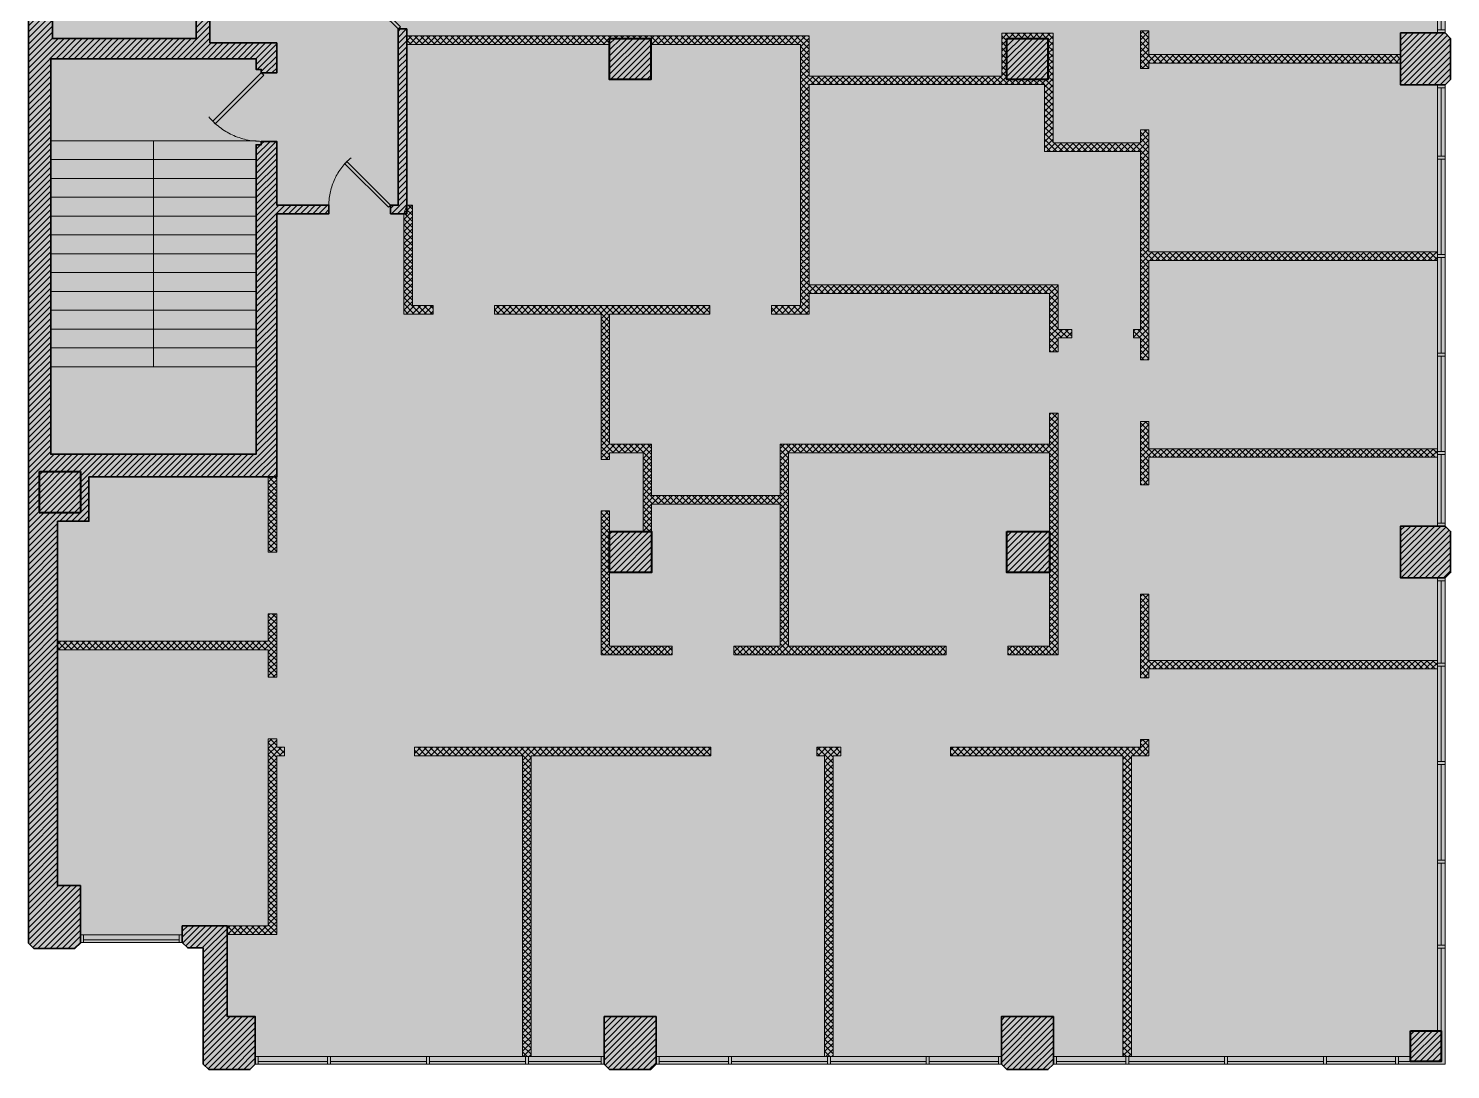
# Model space of a CAD drawing. Header units: inches. Extents: x 2034 to 5296, y 527 to 1995.
# Drawn here: x 4434 to 5265, y 527 to 1135 of the extents above; entities that cross this region are included whole.
import ezdxf

# ---------------------------------------------------------------- set-up
doc = ezdxf.new("R2010")
doc.units = ezdxf.units.IN
doc.header["$LTSCALE"] = 5
doc.header["$MEASUREMENT"] = 0
doc.linetypes.add('HIDDEN', pattern=[0.375, 0.25, -0.125])
doc.layers.get('0').update_dxf_attribs({"linetype": 'CONTINUOUS', "lineweight": 5})
for name, color, linetype, lineweight in [('Drywalls', 7, 'CONTINUOUS', 20), ('Framing', 142, 'CONTINUOUS', 13), ('Hatches', 8, 'CONTINUOUS', 5), ('Projections', 157, 'HIDDEN', 5), ('Structure', 7, 'CONTINUOUS', 40), ('Viewed', 156, 'CONTINUOUS', 9), ('Walls', 7, 'CONTINUOUS', 35)]:
    doc.layers.add(name, color=color, linetype=linetype, lineweight=lineweight)
doc.layers.add('Zones', color=7, linetype='CONTINUOUS', lineweight=5, true_color=0xe3e3e3, transparency=0.7)
pattern_1 = [(45, (2400, 2e-13), (-1.767767, 1.767767), [])]
pattern_2 = [(45, (2400, 2e-13), (-1.767767, 1.767767), []), (135, (2400, 2e-13), (-1.767767, -1.767767), [])]

# ---------------------------------------------------------------- blocks, each defined once
blk = doc.blocks.new('DR1H45')
at = {"color": 0, "linetype": 'ByBlock', "lineweight": -2}
for p, q in [((-0.5, 0), (0.207, 0.707)), ((-0.465, -0.035), (0.242, 0.672)), ((0.207, 0.707), (0.242, 0.672)), ((-0.5, 0), (-0.465, -0.035))]:
    blk.add_line(p, q, dxfattribs=at)
at = {"layer": 'Projections'}
blk.add_arc((-0.5, 0), 1, 0, 50.1944, dxfattribs=at)

msp = doc.modelspace()

# ---------------------------------------------------------------- hatches: boundary and pattern name
at = {"layer": 'Hatches'}
h = msp.add_hatch(dxfattribs=at)
h.set_pattern_fill('ANSI31', color=256, scale=20, style=0)
h.set_pattern_definition(pattern_1)
h.paths.add_polyline_path([(4451.443411, 776.975537), (4451.443411, 847.100537), (4469.76143, 847.100537), (4469.76143, 872.964498), (4579.443411, 872.964498), (4579.443411, 1026.714498), (4609.943411, 1026.714498), (4609.943411, 1031.714498), (4579.443411, 1031.714498), (4579.443411, 1068.964498), (4570.443411, 1068.964498), (4570.443411, 1066.964498), (4567.443411, 1066.964498), (4567.443411, 886.214498), (4447.443411, 886.214498), (4447.443411, 1117.214498), (4567.443411, 1117.214498), (4567.443411, 1110.964498), (4570.443411, 1110.964498), (4570.443411, 1108.964498), (4579.443411, 1108.964498), (4579.443411, 1126.464498), (4540.443411, 1126.464498), (4540.443411, 1152.964498), (4532.443411, 1152.964498), (4532.443411, 1128.964498), (4448.443411, 1128.964498), (4448.443411, 1323.464498), (4532.443411, 1323.464498), (4532.443411, 1303.964498), (4540.443411, 1303.964498), (4540.443411, 1321.714498), (4579.443411, 1321.714498), (4579.443411, 1417.714498), (4574.443411, 1417.714498), (4574.443411, 1401.464498), (4453.943411, 1401.464498), (4453.943411, 1452.464498), (4574.443411, 1452.464498), (4574.443411, 1449.714498), (4579.443411, 1449.714498), (4579.443411, 1475.464498), (4574.443411, 1475.464498), (4574.443411, 1457.464498), (4453.943411, 1457.464498), (4453.943411, 1564.214498), (4574.443411, 1564.214498), (4574.443411, 1507.464498), (4579.443411, 1507.464498), (4579.443411, 1624.464498), (4574.443411, 1624.464498), (4574.443411, 1572.714498), (4453.943411, 1572.714498), (4453.943411, 1660.464498), (4574.443411, 1660.464498), (4574.443411, 1656.464498), (4579.443411, 1656.464498), (4579.443411, 1688.464498), (4570.443411, 1688.464498), (4570.443411, 1686.464498), (4567.443411, 1686.464498), (4567.443411, 1672.464498), (4447.443411, 1672.464498), (4447.443411, 1914.464498), (4567.443411, 1914.464498), (4567.443411, 1730.464498), (4570.443411, 1730.464498), (4570.443411, 1728.464498), (4579.443411, 1728.464498), (4579.443411, 1746.464498), (4611.193411, 1746.464498), (4611.193411, 1754.464498), (4579.443411, 1754.464498), (4579.443411, 1855.464498), (4677.943411, 1855.464498), (4677.943411, 1754.464498), (4659.193411, 1754.464498), (4659.193411, 1746.464498), (4680.943411, 1746.464498), (4680.943411, 1680.464498), (4685.943411, 1680.464498), (4685.943411, 1746.464498), (4685.943411, 1870.714498), (4609.193411, 1870.714498), (4609.193411, 1881.714498), (4578.193411, 1881.714498), (4578.193411, 1922.464498), (4549.943411, 1922.464498), (4549.943411, 1966.214498), (4566.943411, 1966.214498), (4566.943411, 1992.214498), (4563.76143, 1995.396479), (4539.76143, 1995.396479), (4536.57945, 1992.214498), (4536.57945, 1924.214498), (4437.975896, 1924.214498), (4434.440363, 1920.678964), (4434.440363, 600.701042), (4437.622343, 597.519062), (4461.622343, 597.519062), (4464.804324, 600.701042), (4464.804324, 634.304596), (4451.443411, 634.304596), (4451.443411, 771.975537)])
h.paths.add_polyline_path([(4453.943411, 1396.464498), (4574.443411, 1396.464498), (4574.443411, 1336.464498), (4453.943411, 1336.464498)], flags=16)
h = msp.add_hatch(dxfattribs=at)
h.set_pattern_fill('ANSI31', color=256, scale=20, style=0)
h.set_pattern_definition(pattern_1)
edge = h.paths.add_edge_path()
edge.add_line((4650.443411, 1128.100537), (4650.443411, 1031.714498))
edge.add_line((4650.443411, 1031.714498), (4645.943411, 1031.714498))
edge.add_line((4645.943411, 1031.714498), (4645.943411, 1026.714498))
edge.add_line((4645.943411, 1026.714498), (4655.443411, 1026.714498))
edge.add_line((4655.443411, 1026.714498), (4655.443411, 1120.600537))
edge.add_line((4655.443411, 1120.600537), (4655.443411, 1130.600537))
edge.add_line((4655.443411, 1130.600537), (4655.443411, 1134.600537))
edge.add_line((4655.443411, 1134.600537), (4650.443411, 1134.600537))
edge.add_line((4650.443411, 1134.600537), (4650.443411, 1120.600537))
h = msp.add_hatch(dxfattribs=at)
h.set_pattern_fill('ANSI37', color=256, scale=20, style=0)
h.set_pattern_definition(pattern_2)
h.paths.add_polyline_path([(4797.943411, 1125.600537), (4885.443411, 1125.600537), (4885.443411, 973.100537), (4868.443411, 973.100537), (4868.443411, 968.100537), (4890.443411, 968.100537), (4890.443411, 980.100537), (5030.943411, 980.100537), (5030.943411, 959.100537), (5030.943411, 946.100537), (5035.943411, 946.100537), (5035.943411, 954.100537), (5043.943411, 954.100537), (5043.943411, 959.100537), (5035.943411, 959.100537), (5035.943411, 985.100537), (4890.443411, 985.100537), (4890.443411, 1102.100537), (5027.943411, 1102.100537), (5027.943411, 1063.100537), (5083.943411, 1063.100537), (5083.943411, 959.100537), (5079.943411, 959.100537), (5079.943411, 954.100537), (5083.943411, 954.100537), (5083.943411, 941.407518), (5088.943411, 941.407518), (5088.943411, 999.407518), (5257.443411, 999.407518), (5257.443411, 1004.407518), (5088.943411, 1004.407518), (5088.943411, 1075.600537), (5083.943411, 1075.600537), (5083.943411, 1068.100537), (5032.943411, 1068.100537), (5032.943411, 1132.100537), (5002.943411, 1132.100537), (5002.943411, 1107.100537), (4890.443411, 1107.100537), (4890.443411, 1130.600537), (4655.443411, 1130.600537), (4655.443411, 1125.600537), (4773.943411, 1125.600537), (4773.943411, 1129.100537), (4797.943411, 1129.100537)])
h.paths.add_polyline_path([(5005.943411, 1129.100537), (5029.943411, 1129.100537), (5029.943411, 1105.100537), (5005.943411, 1105.100537)], flags=16)
h = msp.add_hatch(dxfattribs=at)
h.set_pattern_fill('ANSI37', color=256, scale=20, style=0)
h.set_pattern_definition(pattern_2)
h.paths.add_polyline_path([(5235.943411, 1119.600537), (5088.943411, 1119.600537), (5088.943411, 1133.600537), (5083.943411, 1133.600537), (5083.943411, 1111.600537), (5088.943411, 1111.600537), (5088.943411, 1114.600537), (5235.943411, 1114.600537)])
h = msp.add_hatch(dxfattribs=at)
h.set_pattern_fill('ANSI31', color=256, scale=20, style=0)
h.set_pattern_definition(pattern_1)
h.paths.add_polyline_path([(5265.125391, 1129.100537), (5265.125391, 1105.100537), (5261.943411, 1101.918557), (5235.943411, 1101.918557), (5235.943411, 1132.282518), (5261.943411, 1132.282518)])
h = msp.add_hatch(dxfattribs=at)
h.set_pattern_fill('ANSI31', color=256, scale=20, style=0)
h.set_pattern_definition(pattern_1)
h.paths.add_polyline_path([(4773.943411, 1129.100537), (4797.943411, 1129.100537), (4797.943411, 1105.100537), (4773.943411, 1105.100537)])
h = msp.add_hatch(dxfattribs=at)
h.set_pattern_fill('ANSI31', color=256, scale=20, style=0)
h.set_pattern_definition(pattern_1)
h.paths.add_polyline_path([(5005.943411, 1129.100537), (5029.943411, 1129.100537), (5029.943411, 1105.100537), (5005.943411, 1105.100537)])
h = msp.add_hatch(dxfattribs=at)
h.set_pattern_fill('ANSI37', color=256, scale=20, style=0)
h.set_pattern_definition(pattern_2)
h.paths.add_polyline_path([(4653.76143, 1026.714498), (4653.76143, 968.100537), (4670.76143, 968.100537), (4670.76143, 973.100537), (4658.76143, 973.100537), (4658.76143, 1031.714498), (4655.443411, 1031.714498)])
h = msp.add_hatch(dxfattribs=at)
h.set_pattern_fill('ANSI37', color=256, scale=20, style=0)
h.set_pattern_definition(pattern_2)
h.paths.add_polyline_path([(4793.443411, 841.100537), (4793.443411, 887.100537), (4773.943411, 887.100537), (4773.943411, 883.100537), (4768.943411, 883.100537), (4768.943411, 968.100537), (4706.76143, 968.100537), (4706.76143, 973.100537), (4832.443411, 973.100537), (4832.443411, 968.100537), (4773.943411, 968.100537), (4773.943411, 892.100537), (4798.443411, 892.100537), (4798.443411, 862.100537), (4873.443411, 862.100537), (4873.443411, 892.100537), (5030.943411, 892.100537), (5030.943411, 910.100537), (5035.943411, 910.100537), (5035.943411, 769.100537), (5006.443411, 769.100537), (5006.443411, 774.100537), (5030.943411, 774.100537), (5030.943411, 816.100537), (5030.943411, 816.100537), (5030.943411, 842.100537), (5030.943411, 842.100537), (5030.943411, 887.100537), (4878.443411, 887.100537), (4878.443411, 774.100537), (4970.443411, 774.100537), (4970.443411, 769.100537), (4878.443411, 769.100537), (4878.443411, 769.100537), (4846.443411, 769.100537), (4846.443411, 774.100537), (4873.443411, 774.100537), (4873.443411, 857.100537), (4798.443411, 857.100537), (4798.443411, 841.100537)])
h = msp.add_hatch(dxfattribs=at)
h.set_pattern_fill('ANSI37', color=256, scale=20, style=0)
h.set_pattern_definition(pattern_2)
h.paths.add_polyline_path([(5257.443411, 889.407518), (5088.943411, 889.407518), (5088.943411, 905.407518), (5083.943411, 905.407518), (5083.943411, 868.407518), (5088.943411, 868.407518), (5088.943411, 884.407518), (5257.443411, 884.407518)])
h = msp.add_hatch(dxfattribs=at)
h.set_pattern_fill('ANSI37', color=256, scale=20, style=0)
h.set_pattern_definition(pattern_2)
h.paths.add_polyline_path([(4574.443411, 872.964498), (4574.443411, 828.975537), (4579.443411, 828.975537), (4579.443411, 872.964498)])
h = msp.add_hatch(dxfattribs=at)
h.set_pattern_fill('ANSI37', color=256, scale=20, style=0)
h.set_pattern_definition(pattern_2)
h.paths.add_polyline_path([(4773.943411, 817.100537), (4773.943411, 774.100537), (4810.443411, 774.100537), (4810.443411, 769.100537), (4768.943411, 769.100537), (4768.943411, 772.600537), (4768.943411, 769.100537), (4768.943411, 853.100537), (4770.193411, 853.100537), (4773.943411, 853.100537), (4773.943411, 841.100537)])
h = msp.add_hatch(dxfattribs=at)
h.set_pattern_fill('ANSI31', color=256, scale=20, style=0)
h.set_pattern_definition(pattern_1)
h.paths.add_polyline_path([(4773.943411, 841.100537), (4798.443411, 841.100537), (4798.443411, 817.100537), (4773.943411, 817.100537)])
h = msp.add_hatch(dxfattribs=at)
h.set_pattern_fill('ANSI31', color=256, scale=20, style=0)
h.set_pattern_definition(pattern_1)
h.paths.add_polyline_path([(5005.943411, 841.100537), (5030.943411, 841.100537), (5030.943411, 817.100537), (5005.943411, 817.100537)])
h = msp.add_hatch(dxfattribs=at)
h.set_pattern_fill('ANSI31', color=256, scale=20, style=0)
h.set_pattern_definition(pattern_1)
h.paths.add_polyline_path([(5261.943411, 844.282518), (5265.125391, 841.100537), (5265.125391, 817.100537), (5261.943411, 813.918557), (5235.943411, 813.918557), (5235.943411, 844.282518)])
h = msp.add_hatch(dxfattribs=at)
h.set_pattern_fill('ANSI37', color=256, scale=20, style=0)
h.set_pattern_definition(pattern_2)
h.paths.add_polyline_path([(5257.443411, 760.782518), (5088.943411, 760.782518), (5088.943411, 755.600537), (5083.943411, 755.600537), (5083.943411, 804.407518), (5088.943411, 804.407518), (5088.943411, 765.782518), (5257.443411, 765.782518)])
h = msp.add_hatch(dxfattribs=at)
h.set_pattern_fill('ANSI37', color=256, scale=20, style=0)
h.set_pattern_definition(pattern_2)
h.paths.add_polyline_path([(4451.443411, 776.975537), (4574.443411, 776.975537), (4574.443411, 792.975537), (4579.443411, 792.975537), (4579.443411, 755.975537), (4574.443411, 755.975537), (4574.443411, 771.975537), (4451.443411, 771.975537)])
h = msp.add_hatch(dxfattribs=at)
h.set_pattern_fill('ANSI37', color=256, scale=20, style=0)
h.set_pattern_definition(pattern_2)
h.paths.add_polyline_path([(4550.57945, 610.714498), (4574.443411, 610.714498), (4574.443411, 719.975537), (4579.443411, 719.975537), (4579.443411, 715.100537), (4583.943411, 715.100537), (4583.943411, 710.100537), (4579.443411, 710.100537), (4579.443411, 605.714498), (4550.57945, 605.714498)])
h = msp.add_hatch(dxfattribs=at)
h.set_pattern_fill('ANSI37', color=256, scale=20, style=0)
h.set_pattern_definition(pattern_2)
h.paths.add_polyline_path([(4723.068411, 534.486576), (4723.068411, 710.100537), (4659.943411, 710.100537), (4659.943411, 715.100537), (4833.000391, 715.100537), (4833.000391, 710.100537), (4728.068411, 710.100537), (4728.068411, 534.486576)])
h = msp.add_hatch(dxfattribs=at)
h.set_pattern_fill('ANSI37', color=256, scale=20, style=0)
h.set_pattern_definition(pattern_2)
h.paths.add_polyline_path([(4899.500391, 534.486576), (4899.500391, 710.100537), (4895.000391, 710.100537), (4895.000391, 715.100537), (4909.000391, 715.100537), (4909.000391, 710.100537), (4904.500391, 710.100537), (4904.500391, 534.486576)])
h = msp.add_hatch(dxfattribs=at)
h.set_pattern_fill('ANSI37', color=256, scale=20, style=0)
h.set_pattern_definition(pattern_2)
h.paths.add_polyline_path([(5073.750391, 534.486576), (5073.750391, 710.100537), (4973.000391, 710.100537), (4973.000391, 715.100537), (5083.943411, 715.100537), (5083.943411, 719.600537), (5088.943411, 719.600537), (5088.943411, 710.100537), (5078.750391, 710.100537), (5078.750391, 534.486576)])
h = msp.add_hatch(dxfattribs=at)
h.set_pattern_fill('ANSI31', color=256, scale=20, style=0)
h.set_pattern_definition(pattern_1)
h.paths.add_polyline_path([(4539.76143, 526.804596), (4536.57945, 529.986576), (4536.57945, 597.872615), (4527.505911, 597.872615), (4524.32393, 601.054596), (4524.32393, 610.714498), (4550.57945, 610.714498), (4550.57945, 557.736576), (4566.943411, 557.736576), (4566.943411, 529.986576), (4563.76143, 526.804596)])
edge = h.paths.add_edge_path()
edge.add_line((4566.943411, 529.986576), (4566.943411, 534.486576))
h = msp.add_hatch(dxfattribs=at)
h.set_pattern_fill('ANSI31', color=256, scale=20, style=0)
h.set_pattern_definition(pattern_1)
h.paths.add_polyline_path([(4801.125391, 557.736576), (4770.76143, 557.736576), (4770.76143, 529.986576), (4773.943411, 526.804596), (4797.943411, 526.804596), (4801.125391, 529.986576)])
edge = h.paths.add_edge_path(flags=17)
edge.add_line((4801.125391, 529.986576), (4801.125391, 534.486576))
h = msp.add_hatch(dxfattribs=at)
h.set_pattern_fill('ANSI31', color=256, scale=20, style=0)
h.set_pattern_definition(pattern_1)
edge = h.paths.add_edge_path()
edge.add_line((5033.125391, 529.986576), (5029.943411, 526.804596))
edge.add_line((5029.943411, 526.804596), (5005.943411, 526.804596))
edge.add_line((5005.943411, 526.804596), (5002.76143, 529.986576))
edge.add_line((5002.76143, 529.986576), (5002.76143, 557.736576))
edge.add_line((5002.76143, 557.736576), (5033.125391, 557.736576))
edge.add_line((5033.125391, 557.736576), (5033.125391, 529.986576))
edge.add_line((5033.125391, 529.986576), (5033.125391, 534.486576))
h = msp.add_hatch(dxfattribs=at)
h.set_pattern_fill('ANSI31', color=256, scale=20, style=0)
h.set_pattern_definition(pattern_1)
h.paths.add_polyline_path([(5241.693411, 549.486576), (5259.693411, 549.486576), (5259.693411, 531.486576), (5241.693411, 531.486576)])
at = {"layer": 'Zones'}
msp.add_hatch(color=256, dxfattribs=at).paths.add_polyline_path([(4434.440363, 1920.678964), (4437.975896, 1924.214498), (4536.57945, 1924.214498), (4536.57945, 1992.214498), (4539.76143, 1995.396479), (4563.76143, 1995.396479), (4566.943411, 1992.214498), (4770.76143, 1992.214498), (4773.943411, 1995.396479), (4797.943411, 1995.396479), (4801.125391, 1992.214498), (5002.76143, 1992.214498), (5005.943411, 1995.396479), (5029.943411, 1995.396479), (5033.125391, 1992.214498), (5234.76143, 1992.214498), (5237.943411, 1995.396479), (5261.943411, 1995.396479), (5265.125391, 1992.214498), (5265.125391, 1926.714498), (5261.943411, 1923.532518), (5261.943411, 1708.282518), (5265.125391, 1705.100537), (5265.125391, 1681.100537), (5261.943411, 1677.918557), (5261.943411, 1633.907518), (5024.943411, 1633.907518), (5024.943411, 1540.907518), (4866.943411, 1540.907518), (4866.943411, 1489.407518), (4650.443411, 1489.407518), (4650.443411, 1283.407518), (5261.943411, 1283.407518), (5261.943411, 1132.282518), (5265.125391, 1129.100537), (5265.125391, 1105.100537), (5261.943411, 1101.918557), (5261.943411, 844.282518), (5265.125391, 841.100537), (5265.125391, 817.100537), (5261.943411, 813.918557), (5261.943411, 529.986576), (5033.125391, 529.986576), (5029.943411, 526.804596), (5005.943411, 526.804596), (5002.76143, 529.986576), (4801.125391, 529.986576), (4797.943411, 526.804596), (4773.943411, 526.804596), (4770.76143, 529.986576), (4566.943411, 529.986576), (4563.76143, 526.804596), (4539.76143, 526.804596), (4536.57945, 529.986576), (4536.57945, 597.872615), (4527.505911, 597.872615), (4524.32393, 601.054596), (4464.804324, 601.054596), (4461.622343, 597.519062), (4437.622343, 597.519062), (4434.440363, 600.701042)])

# ---------------------------------------------------------------- linework, layer by layer
at = {"layer": 'Drywalls'}
for p, q in [((5035.943411, 1063.100537), (5043.943411, 1063.100537)), ((4973.000391, 710.100537), (4973.000391, 715.100537))]:
    msp.add_line(p, q, dxfattribs=at)
for points in [[(4797.943411, 1125.600537), (4885.443411, 1125.600537), (4885.443411, 973.100537), (4868.443411, 973.100537), (4868.443411, 968.100537), (4890.443411, 968.100537), (4890.443411, 980.100537), (5030.943411, 980.100537), (5030.943411, 959.100537), (5030.943411, 946.100537), (5035.943411, 946.100537), (5035.943411, 954.100537), (5043.943411, 954.100537), (5043.943411, 959.100537), (5035.943411, 959.100537), (5035.943411, 985.100537), (4890.443411, 985.100537), (4890.443411, 1102.100537), (5027.943411, 1102.100537), (5027.943411, 1063.100537), (5083.943411, 1063.100537), (5083.943411, 959.100537), (5079.943411, 959.100537), (5079.943411, 954.100537), (5083.943411, 954.100537), (5083.943411, 941.407518), (5088.943411, 941.407518), (5088.943411, 999.407518), (5257.443411, 999.407518), (5257.443411, 1004.407518), (5088.943411, 1004.407518), (5088.943411, 1075.600537), (5083.943411, 1075.600537), (5083.943411, 1068.100537), (5032.943411, 1068.100537), (5032.943411, 1132.100537), (5002.943411, 1132.100537), (5002.943411, 1107.100537), (4890.443411, 1107.100537), (4890.443411, 1130.600537), (4655.443411, 1130.600537), (4655.443411, 1125.600537), (4773.943411, 1125.600537), (4773.943411, 1129.100537), (4797.943411, 1129.100537)], [(5235.943411, 1119.600537), (5088.943411, 1119.600537), (5088.943411, 1133.600537), (5083.943411, 1133.600537), (5083.943411, 1111.600537), (5088.943411, 1111.600537), (5088.943411, 1114.600537), (5235.943411, 1114.600537)], [(4653.76143, 1026.714498), (4653.76143, 968.100537), (4670.76143, 968.100537), (4670.76143, 973.100537), (4658.76143, 973.100537), (4658.76143, 1031.714498), (4655.443411, 1031.714498)], [(4793.443411, 841.100537), (4793.443411, 887.100537), (4773.943411, 887.100537), (4773.943411, 883.100537), (4768.943411, 883.100537), (4768.943411, 968.100537), (4706.76143, 968.100537), (4706.76143, 973.100537), (4832.443411, 973.100537), (4832.443411, 968.100537), (4773.943411, 968.100537), (4773.943411, 892.100537), (4798.443411, 892.100537), (4798.443411, 862.100537), (4873.443411, 862.100537), (4873.443411, 892.100537), (5030.943411, 892.100537), (5030.943411, 910.100537), (5035.943411, 910.100537), (5035.943411, 769.100537), (5006.443411, 769.100537), (5006.443411, 774.100537), (5030.943411, 774.100537), (5030.943411, 816.100537), (5030.943411, 816.100537), (5030.943411, 842.100537), (5030.943411, 842.100537), (5030.943411, 887.100537), (4878.443411, 887.100537), (4878.443411, 774.100537), (4970.443411, 774.100537), (4970.443411, 769.100537), (4878.443411, 769.100537), (4878.443411, 769.100537), (4846.443411, 769.100537), (4846.443411, 774.100537), (4873.443411, 774.100537), (4873.443411, 857.100537), (4798.443411, 857.100537), (4798.443411, 841.100537)], [(5257.443411, 889.407518), (5088.943411, 889.407518), (5088.943411, 905.407518), (5083.943411, 905.407518), (5083.943411, 868.407518), (5088.943411, 868.407518), (5088.943411, 884.407518), (5257.443411, 884.407518)], [(4574.443411, 872.964498), (4574.443411, 828.975537), (4579.443411, 828.975537), (4579.443411, 872.964498)], [(4773.943411, 817.100537), (4773.943411, 774.100537), (4810.443411, 774.100537), (4810.443411, 769.100537), (4768.943411, 769.100537), (4768.943411, 772.600537), (4768.943411, 769.100537), (4768.943411, 853.100537), (4770.193411, 853.100537), (4773.943411, 853.100537), (4773.943411, 841.100537)], [(5257.443411, 760.782518), (5088.943411, 760.782518), (5088.943411, 755.600537), (5083.943411, 755.600537), (5083.943411, 804.407518), (5088.943411, 804.407518), (5088.943411, 765.782518), (5257.443411, 765.782518)], [(4451.443411, 776.975537), (4574.443411, 776.975537), (4574.443411, 792.975537), (4579.443411, 792.975537), (4579.443411, 755.975537), (4574.443411, 755.975537), (4574.443411, 771.975537), (4451.443411, 771.975537)], [(4550.57945, 610.714498), (4574.443411, 610.714498), (4574.443411, 719.975537), (4579.443411, 719.975537), (4579.443411, 715.100537), (4583.943411, 715.100537), (4583.943411, 710.100537), (4579.443411, 710.100537), (4579.443411, 605.714498), (4550.57945, 605.714498)], [(4723.068411, 534.486576), (4723.068411, 710.100537), (4659.943411, 710.100537), (4659.943411, 715.100537), (4833.000391, 715.100537), (4833.000391, 710.100537), (4728.068411, 710.100537), (4728.068411, 534.486576)], [(4899.500391, 534.486576), (4899.500391, 710.100537), (4895.000391, 710.100537), (4895.000391, 715.100537), (4909.000391, 715.100537), (4909.000391, 710.100537), (4904.500391, 710.100537), (4904.500391, 534.486576)], [(5073.750391, 534.486576), (5073.750391, 710.100537), (4973.000391, 710.100537), (4973.000391, 715.100537), (5083.943411, 715.100537), (5083.943411, 719.600537), (5088.943411, 719.600537), (5088.943411, 710.100537), (5078.750391, 710.100537), (5078.750391, 534.486576)]]:
    msp.add_lwpolyline(points, close=True, dxfattribs=at)
msp.add_lwpolyline([(4970.443411, 769.100537), (4970.443411, 774.100537)], dxfattribs=at)
at = {"layer": 'Framing'}
for p, q in [((5259.693411, 1174.032518), (5259.693411, 1134.032518)), ((5261.943411, 1134.032518), (5257.443411, 1134.032518)), ((5261.943411, 1100.168557), (5257.443411, 1100.168557)), ((5259.693411, 1100.168557), (5259.693411, 1060.282518)), ((5261.943411, 1060.282518), (5257.443411, 1060.282518)), ((5261.943411, 1058.532518), (5257.443411, 1058.532518)), ((5259.693411, 1058.532518), (5259.693411, 1002.782518)), ((5261.943411, 1002.782518), (5257.443411, 1002.782518)), ((5261.943411, 1001.032518), (5257.443411, 1001.032518)), ((5259.693411, 1001.032518), (5259.693411, 945.282518)), ((5261.943411, 945.282518), (5257.443411, 945.282518)), ((5261.943411, 943.532518), (5257.443411, 943.532518)), ((5259.693411, 943.532518), (5259.693411, 887.782518)), ((5261.943411, 887.782518), (5257.443411, 887.782518)), ((5261.943411, 886.032518), (5257.443411, 886.032518)), ((5259.693411, 886.032518), (5259.693411, 846.032518)), ((5261.943411, 846.032518), (5257.443411, 846.032518)), ((5261.943411, 812.168557), (5257.443411, 812.168557)), ((5259.693411, 812.168557), (5259.693411, 764.157518)), ((5261.943411, 764.157518), (5257.443411, 764.157518)), ((5261.943411, 762.407518), (5257.443411, 762.407518)), ((5259.693411, 762.407518), (5259.693411, 706.657518)), ((5261.943411, 706.657518), (5257.443411, 706.657518)), ((5261.943411, 704.907518), (5257.443411, 704.907518)), ((5259.693411, 704.907518), (5259.693411, 649.157518)), ((5261.943411, 649.157518), (5257.443411, 649.157518)), ((5261.943411, 647.407518), (5257.443411, 647.407518)), ((5259.693411, 599.418557), (5259.693411, 647.407518)), ((4466.57393, 601.054596), (4466.57393, 605.554596)), ((4466.57393, 602.554596), (4522.57393, 602.554596)), ((4522.57393, 601.054596), (4522.57393, 605.554596)), ((5261.943411, 599.418557), (5257.443411, 599.418557)), ((5261.943411, 599.418557), (5257.443411, 599.418557)), ((5261.943411, 599.418557), (5257.443411, 599.418557)), ((5261.943411, 597.668557), (5257.443411, 597.668557)), ((5261.943411, 597.668557), (5257.443411, 597.668557)), ((5259.693411, 531.486576), (5259.693411, 597.668557)), ((5259.693411, 581.225537), (5259.693411, 597.668557)), ((4568.693411, 529.986576), (4568.693411, 534.486576)), ((4609.193411, 529.986576), (4609.193411, 534.486576)), ((4610.943411, 529.986576), (4610.943411, 534.486576)), ((4666.943411, 529.986576), (4666.943411, 534.486576)), ((4668.693411, 529.986576), (4668.693411, 534.486576)), ((4724.693411, 529.986576), (4724.693411, 534.486576)), ((4726.443411, 529.986576), (4726.443411, 534.486576)), ((4769.01143, 534.486576), (4769.01143, 529.986576)), ((4802.875391, 529.986576), (4802.875391, 534.486576)), ((4843.375391, 529.986576), (4843.375391, 534.486576)), ((4845.125391, 529.986576), (4845.125391, 534.486576)), ((4901.125391, 529.986576), (4901.125391, 534.486576)), ((4902.875391, 529.986576), (4902.875391, 534.486576)), ((4958.875391, 529.986576), (4958.875391, 534.486576)), ((4960.625391, 529.986576), (4960.625391, 534.486576)), ((5001.01143, 534.486576), (5001.01143, 529.986576)), ((5034.875391, 529.986576), (5034.875391, 534.486576)), ((5075.375391, 529.986576), (5075.375391, 534.486576)), ((5077.125391, 529.986576), (5077.125391, 534.486576)), ((5133.125391, 529.986576), (5133.125391, 534.486576)), ((5134.875391, 529.986576), (5134.875391, 534.486576)), ((5190.875391, 529.986576), (5190.875391, 534.486576)), ((5190.875391, 529.986576), (5190.875391, 534.486576)), ((5192.625391, 529.986576), (5192.625391, 534.486576)), ((5192.625391, 529.986576), (5192.625391, 534.486576)), ((5233.01143, 534.486576), (5233.01143, 529.986576)), ((5234.76143, 529.986576), (5234.76143, 534.486576)), ((4568.693411, 531.486576), (4609.193411, 531.486576)), ((4610.943411, 531.486576), (4666.943411, 531.486576)), ((4668.693411, 531.486576), (4724.693411, 531.486576)), ((4726.443411, 531.486576), (4769.01143, 531.486576)), ((4802.875391, 531.486576), (4843.375391, 531.486576)), ((4845.125391, 531.486576), (4901.125391, 531.486576)), ((4902.875391, 531.486576), (4958.875391, 531.486576)), ((4960.625391, 531.486576), (5001.01143, 531.486576)), ((5034.875391, 531.486576), (5075.375391, 531.486576)), ((5077.125391, 531.486576), (5133.125391, 531.486576)), ((5134.875391, 531.486576), (5190.875391, 531.486576)), ((5192.625391, 531.486576), (5233.01143, 531.486576)), ((5234.76143, 531.486576), (5259.693411, 531.486576))]:
    msp.add_line(p, q, dxfattribs=at)
at = {"layer": 'Structure'}
for p, q in [((4440.76143, 876.100537), (4464.76143, 876.100537)), ((4440.76143, 876.100537), (4440.76143, 852.100537)), ((4464.76143, 876.100537), (4464.76143, 852.100537)), ((4440.76143, 852.100537), (4464.76143, 852.100537))]:
    msp.add_line(p, q, dxfattribs=at)
for points in [[(4773.943411, 1129.100537), (4797.943411, 1129.100537), (4797.943411, 1105.100537), (4773.943411, 1105.100537)], [(5005.943411, 1129.100537), (5029.943411, 1129.100537), (5029.943411, 1105.100537), (5005.943411, 1105.100537)], [(4773.943411, 841.100537), (4798.443411, 841.100537), (4798.443411, 817.100537), (4773.943411, 817.100537)], [(5005.943411, 841.100537), (5030.943411, 841.100537), (5030.943411, 817.100537), (5005.943411, 817.100537)], [(5241.693411, 549.486576), (5259.693411, 549.486576), (5259.693411, 531.486576), (5241.693411, 531.486576)]]:
    msp.add_lwpolyline(points, close=True, dxfattribs=at)
at = {"layer": 'Viewed'}
for p, q in [((5257.443411, 1132.282518), (5257.443411, 1384.907518)), ((5261.943411, 1132.282518), (5261.943411, 1384.907518)), ((5257.443411, 844.282518), (5257.443411, 1101.918557)), ((5261.943411, 844.282518), (5261.943411, 1101.918557)), ((4567.443411, 1069.304596), (4447.51143, 1069.304596)), ((4507.477421, 1069.304596), (4507.477421, 937.304596)), ((4567.443411, 1058.304596), (4447.51143, 1058.304596)), ((4567.443411, 1047.304596), (4447.51143, 1047.304596)), ((4567.443411, 1036.304596), (4447.51143, 1036.304596)), ((4567.443411, 1025.304596), (4447.51143, 1025.304596)), ((4567.443411, 1014.304596), (4447.51143, 1014.304596)), ((4567.443411, 1003.304596), (4447.51143, 1003.304596)), ((4567.443411, 992.304596), (4447.51143, 992.304596)), ((4567.443411, 981.304596), (4447.51143, 981.304596)), ((4567.443411, 970.304596), (4447.51143, 970.304596)), ((4567.443411, 959.304596), (4447.51143, 959.304596)), ((4567.443411, 948.304596), (4447.51143, 948.304596)), ((4567.443411, 937.304596), (4447.51143, 937.304596)), ((5257.443411, 597.668557), (5257.443411, 813.918557)), ((5261.943411, 597.668557), (5261.943411, 813.918557)), ((4464.804324, 601.054596), (4524.32393, 601.054596)), ((4464.82393, 605.554596), (4524.32393, 605.554596)), ((5257.443411, 549.486576), (5257.443411, 599.418557)), ((5261.943411, 529.986576), (5261.943411, 599.418557)), ((4566.943411, 534.486576), (4770.76143, 534.486576)), ((4801.125391, 534.486576), (5002.76143, 534.486576)), ((5033.125391, 534.486576), (5234.76143, 534.486576)), ((5190.875391, 534.486576), (5241.693411, 534.486576)), ((4566.943411, 529.986576), (4770.76143, 529.986576)), ((4801.125391, 529.986576), (5002.76143, 529.986576)), ((5033.125391, 529.986576), (5234.76143, 529.986576)), ((5190.875391, 529.986576), (5261.943411, 529.986576))]:
    msp.add_line(p, q, dxfattribs=at)
at = {"layer": 'Walls'}
for p, q in [((4566.943411, 529.986576), (4566.943411, 534.486576)), ((4801.125391, 529.986576), (4801.125391, 534.486576))]:
    msp.add_line(p, q, dxfattribs=at)
for points in [[(4434.440363, 1920.678964), (4434.440363, 600.701042), (4437.622343, 597.519062), (4461.622343, 597.519062), (4464.804324, 600.701042), (4464.804324, 634.304596), (4451.443411, 634.304596), (4451.443411, 771.975537), (4451.443411, 776.975537), (4451.443411, 847.100537), (4469.76143, 847.100537), (4469.76143, 872.964498), (4579.443411, 872.964498), (4579.443411, 1026.714498), (4609.943411, 1026.714498), (4609.943411, 1031.714498), (4579.443411, 1031.714498), (4579.443411, 1068.964498), (4570.443411, 1068.964498), (4570.443411, 1066.964498), (4567.443411, 1066.964498), (4567.443411, 886.214498), (4447.443411, 886.214498), (4447.443411, 1117.214498), (4567.443411, 1117.214498), (4567.443411, 1110.964498), (4570.443411, 1110.964498), (4570.443411, 1108.964498), (4579.443411, 1108.964498), (4579.443411, 1126.464498), (4540.443411, 1126.464498), (4540.443411, 1152.964498)], [(4532.443411, 1152.964498), (4532.443411, 1128.964498), (4448.443411, 1128.964498), (4448.443411, 1323.464498)], [(4650.443411, 1128.100537), (4650.443411, 1031.714498), (4645.943411, 1031.714498), (4645.943411, 1026.714498), (4655.443411, 1026.714498), (4655.443411, 1120.600537), (4655.443411, 1130.600537), (4655.443411, 1134.600537), (4650.443411, 1134.600537), (4650.443411, 1120.600537)], [(5033.125391, 529.986576), (5029.943411, 526.804596), (5005.943411, 526.804596), (5002.76143, 529.986576), (5002.76143, 557.736576), (5033.125391, 557.736576), (5033.125391, 529.986576), (5033.125391, 534.486576)]]:
    msp.add_lwpolyline(points, dxfattribs=at)
for points in [[(5265.125391, 1129.100537), (5265.125391, 1105.100537), (5261.943411, 1101.918557), (5235.943411, 1101.918557), (5235.943411, 1132.282518), (5261.943411, 1132.282518)], [(5261.943411, 844.282518), (5265.125391, 841.100537), (5265.125391, 817.100537), (5261.943411, 813.918557), (5235.943411, 813.918557), (5235.943411, 844.282518)], [(4539.76143, 526.804596), (4536.57945, 529.986576), (4536.57945, 597.872615), (4527.505911, 597.872615), (4524.32393, 601.054596), (4524.32393, 610.714498), (4550.57945, 610.714498), (4550.57945, 557.736576), (4566.943411, 557.736576), (4566.943411, 529.986576), (4563.76143, 526.804596)], [(4801.125391, 557.736576), (4770.76143, 557.736576), (4770.76143, 529.986576), (4773.943411, 526.804596), (4797.943411, 526.804596), (4801.125391, 529.986576)]]:
    msp.add_lwpolyline(points, close=True, dxfattribs=at)
at = {"layer": 'Zones'}
msp.add_lwpolyline([(5261.943411, 1283.407518), (5261.943411, 1132.282518), (5265.125391, 1129.100537), (5265.125391, 1105.100537), (5261.943411, 1101.918557), (5261.943411, 844.282518), (5265.125391, 841.100537), (5265.125391, 817.100537), (5261.943411, 813.918557), (5261.943411, 529.986576), (5033.125391, 529.986576), (5029.943411, 526.804596), (5005.943411, 526.804596), (5002.76143, 529.986576), (4801.125391, 529.986576), (4797.943411, 526.804596), (4773.943411, 526.804596), (4770.76143, 529.986576), (4566.943411, 529.986576), (4563.76143, 526.804596), (4539.76143, 526.804596), (4536.57945, 529.986576), (4536.57945, 597.872615), (4527.505911, 597.872615), (4524.32393, 601.054596), (4464.804324, 601.054596), (4461.622343, 597.519062), (4437.622343, 597.519062), (4434.440363, 600.701042), (4434.440363, 1920.678964)], dxfattribs=at)

# ---------------------------------------------------------------- block references
at = {"layer": 'Framing'}
for p, xscale, yscale, zscale, rotation in [((4650.443411, 1152.600537), 36, 36, 0.001, 90), ((4570.443411, 1088.964498), -40, 40, 0.001111111111111111, 89.99999999999997)]:
    msp.add_blockref('DR1H45', p, dxfattribs=dict(at, xscale=xscale, yscale=yscale, zscale=zscale, rotation=rotation))
at = {"layer": 'Framing', "xscale": -36, "yscale": 36, "zscale": 0.001}
msp.add_blockref('DR1H45', (4627.943411, 1031.714498), dxfattribs=at)

doc.saveas('drawing.dxf')
